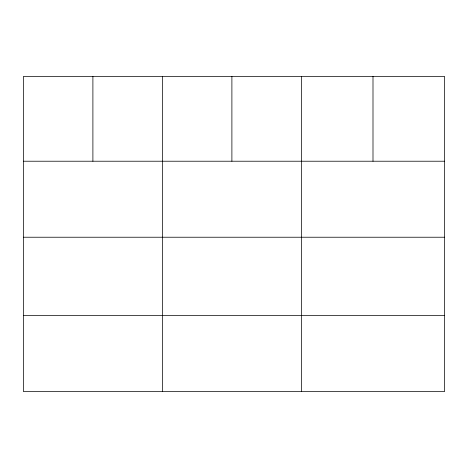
<?xml version="1.0" encoding="UTF-8"?>
<svg xmlns="http://www.w3.org/2000/svg" width="468" height="468" viewBox="0 0 468 468"><rect width="100%" height="100%" fill="white"/><g stroke="black" fill="none" stroke-linecap="round" stroke-linejoin="round"><path stroke-width="0.7" d="M444.6 237.229L444.6 76.454L23.4 76.454L23.4 391.546L444.6 391.546L444.6 237.229L23.4 237.229M23.4 161.22L444.6 161.22M23.4 315.537L444.6 315.537M372.996 76.454L372.996 161.22M301.392 76.454L301.392 391.546M231.894 76.454L231.894 161.22M162.396 76.454L162.396 391.546M92.898 76.454L92.898 161.22"/></g></svg>
